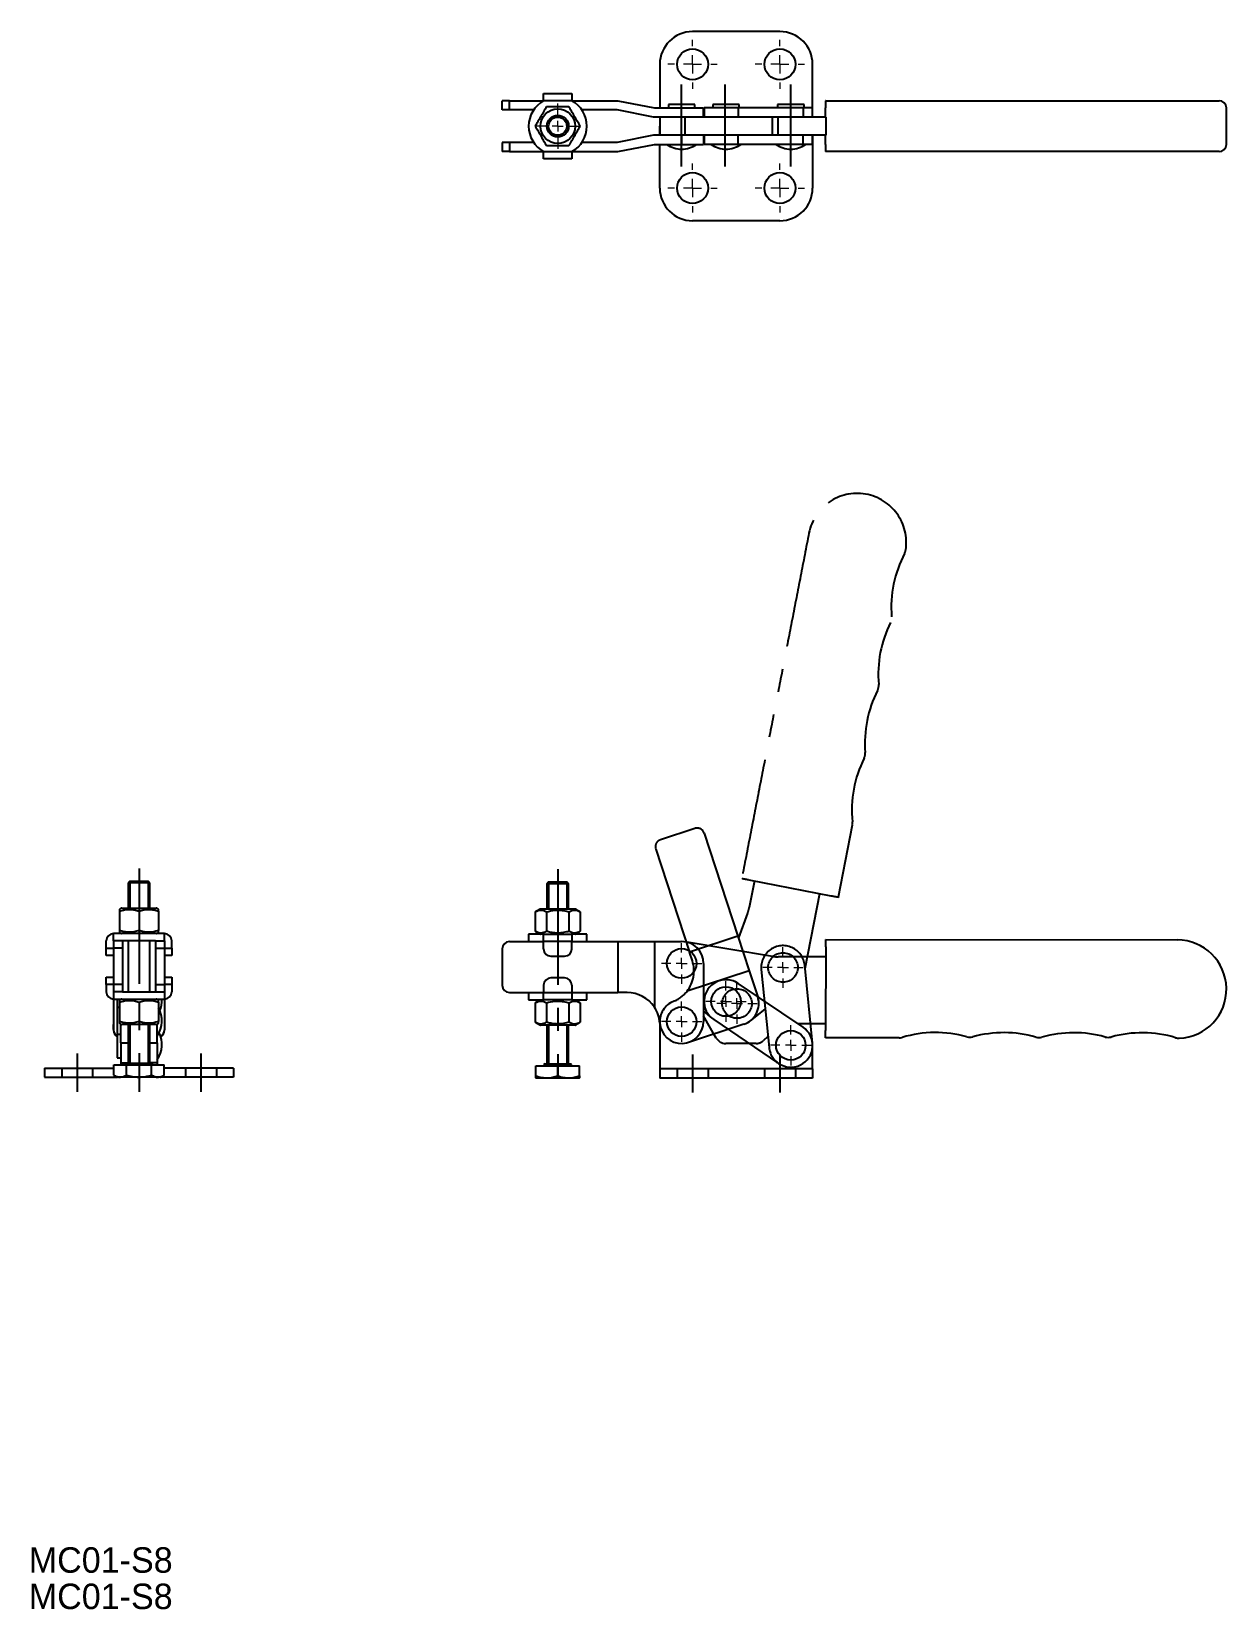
# Model space of a CAD drawing. Header units: millimetres. Extents: x 14 to 342, y 22 to 455.
import ezdxf

# ---------------------------------------------------------------- set-up
doc = ezdxf.new("R2010")
doc.units = ezdxf.units.MM
for name, pattern in [('CENTER', [50.8, 31.75, -6.35, 6.35, -6.35]), ('DASHED', [19.05, 12.7, -6.35]), ('PHANTOM', [63.5, 31.75, -6.35, 6.35, -6.35, 6.35, -6.35])]:
    doc.linetypes.add(name, pattern=pattern)
doc.layers.add('CENTER', color=1, linetype='CENTER')
doc.styles.get("Standard").update_dxf_attribs({"font": 'GOTHIC.TTF'})

# ---------------------------------------------------------------- blocks, each defined once
blk = doc.blocks.new('SW_CENTERMARKSYMBOL_0')
at = {"color": 0, "linetype": 'Continuous', "lineweight": 0}
for p, q in [((0, 3), (0, 5.56)), ((-3, 0), (-5.56, 0)), ((0, 0), (-1.5, 0)), ((0, 0), (0, 1.5)), ((0, 0), (0, -1.5)), ((0, 0), (1.5, 0)), ((3, 0), (5.56, 0)), ((0, -3), (0, -5.56))]:
    blk.add_line(p, q, dxfattribs=at)
blk = doc.blocks.new('SW_CENTERMARKSYMBOL_1')
at = {"color": 0, "linetype": 'Continuous', "lineweight": 0}
for p, q in [((0, 3), (0, 5.56)), ((-3, 0), (-5.56, 0)), ((0, 0), (-1.5, 0)), ((0, 0), (0, 1.5)), ((0, 0), (0, -1.5)), ((0, 0), (1.5, 0)), ((3, 0), (5.56, 0)), ((0, -3), (0, -5.56))]:
    blk.add_line(p, q, dxfattribs=at)
blk = doc.blocks.new('SW_CENTERMARKSYMBOL_2')
at = {"color": 0, "linetype": 'Continuous', "lineweight": 0}
for p, q in [((0, 3), (0, 5.56)), ((-3, 0), (-5.56, 0)), ((0, 0), (-1.5, 0)), ((0, 0), (0, 1.5)), ((0, 0), (0, -1.5)), ((0, 0), (1.5, 0)), ((3, 0), (5.56, 0)), ((0, -3), (0, -5.56))]:
    blk.add_line(p, q, dxfattribs=at)
blk = doc.blocks.new('SW_CENTERMARKSYMBOL_3')
at = {"color": 0, "linetype": 'Continuous', "lineweight": 0}
for p, q in [((0, 3), (0, 5.56)), ((-3, 0), (-5.56, 0)), ((0, 0), (-1.5, 0)), ((0, 0), (0, 1.5)), ((0, 0), (0, -1.5)), ((0, 0), (1.5, 0)), ((3, 0), (5.56, 0)), ((0, -3), (0, -5.56))]:
    blk.add_line(p, q, dxfattribs=at)
blk = doc.blocks.new('SW_CENTERMARKSYMBOL_4')
at = {"color": 0, "linetype": 'Continuous', "lineweight": 0}
for p, q in [((0, 5), (0, 6.75)), ((-5, 0), (-6.75, 0)), ((0, 0), (-2.5, 0)), ((0, 0), (0, 2.5)), ((0, 0), (0, -2.5)), ((0, 0), (2.5, 0)), ((5, 0), (6.75, 0)), ((0, -5), (0, -6.75))]:
    blk.add_line(p, q, dxfattribs=at)
blk = doc.blocks.new('SW_CENTERMARKSYMBOL_5')
at = {"color": 0, "linetype": 'Continuous', "lineweight": 0}
for p, q in [((0, 5), (0, 6.75)), ((-5, 0), (-6.75, 0)), ((0, 0), (-2.5, 0)), ((0, 0), (0, 2.5)), ((0, 0), (0, -2.5)), ((0, 0), (2.5, 0)), ((5, 0), (6.75, 0)), ((0, -5), (0, -6.75))]:
    blk.add_line(p, q, dxfattribs=at)
blk = doc.blocks.new('SW_CENTERMARKSYMBOL_6')
at = {"color": 0, "linetype": 'Continuous', "lineweight": 0}
for p, q in [((0, 5), (0, 6.75)), ((-5, 0), (-6.75, 0)), ((0, 0), (-2.5, 0)), ((0, 0), (0, 2.5)), ((0, 0), (0, -2.5)), ((0, 0), (2.5, 0)), ((5, 0), (6.75, 0)), ((0, -5), (0, -6.75))]:
    blk.add_line(p, q, dxfattribs=at)
blk = doc.blocks.new('SW_CENTERMARKSYMBOL_7')
at = {"color": 0, "linetype": 'Continuous', "lineweight": 0}
for p, q in [((0, 5), (0, 6.75)), ((-5, 0), (-6.75, 0)), ((0, 0), (-2.5, 0)), ((0, 0), (0, 2.5)), ((0, 0), (0, -2.5)), ((0, 0), (2.5, 0)), ((5, 0), (6.75, 0)), ((0, -5), (0, -6.75))]:
    blk.add_line(p, q, dxfattribs=at)
blk = doc.blocks.new('SW_CENTERMARKSYMBOL_8')
at = {"color": 0, "linetype": 'Continuous', "lineweight": 0}
for p, q in [((0, 3), (0, 6.25)), ((-3, 0), (-6.25, 0)), ((0, 0), (-1.5, 0)), ((0, 0), (0, 1.5)), ((0, 0), (0, -1.5)), ((0, 0), (1.5, 0)), ((3, 0), (6.25, 0)), ((0, -3), (0, -6.25))]:
    blk.add_line(p, q, dxfattribs=at)

msp = doc.modelspace()

# ---------------------------------------------------------------- linework, layer by layer
at = {"color": 7, "linetype": 'Continuous'}
for p, q in [((219.16, 455.43), (195.16, 455.43)), ((186.16, 446.43), (186.16, 434.43)), ((228.16, 431.93), (228.16, 446.43)), ((154.25, 436.43), (154.25, 438.43)), ((154.25, 438.43), (161.99, 438.43)), ((161.99, 438.43), (161.99, 436.43)), ((142.86, 433.93), (142.86, 436.43)), ((144.86, 436.43), (142.86, 436.43)), ((144.86, 433.93), (142.86, 433.93)), ((144.86, 433.93), (144.86, 436.43)), ((144.86, 436.43), (154.25, 436.43)), ((151.51, 433.93), (144.86, 433.93)), ((161.99, 436.43), (154.25, 436.43)), ((161.99, 436.43), (174.66, 436.43)), ((174.41, 433.93), (164.73, 433.93)), ((184.41, 431.93), (174.41, 433.93)), ((174.66, 436.43), (184.66, 434.43)), ((184.66, 434.43), (192.16, 434.43)), ((195.81, 435.43), (188.51, 435.43)), ((192.16, 431.93), (192.16, 434.43)), ((192.16, 434.43), (198.16, 434.43)), ((198.16, 431.93), (198.16, 434.43)), ((207.7, 434.43), (198.34, 434.43)), ((207.99, 435.43), (200.69, 435.43)), ((207.7, 434.43), (207.7, 431.93)), ((225.52, 434.43), (207.7, 434.43)), ((225.81, 435.43), (218.51, 435.43)), ((225.52, 434.43), (225.52, 431.93)), ((228.16, 434.43), (225.52, 434.43)), ((231.75, 436.43), (231.72, 436.43)), ((231.72, 431.93), (231.72, 434.43)), ((231.75, 436.43), (328.38, 436.43)), ((328.38, 436.43), (339.86, 436.43)), ((192.16, 431.93), (184.41, 431.93)), ((186.16, 426.93), (186.16, 429.43)), ((193.14, 431.93), (192.16, 431.93)), ((193.14, 431.93), (192.16, 431.93)), ((193.14, 426.93), (193.14, 431.93)), ((217.1, 431.93), (193.14, 431.93)), ((217.1, 426.93), (217.1, 431.93)), ((218.72, 431.93), (217.1, 431.93)), ((218.72, 426.93), (218.72, 431.93)), ((231.74, 431.93), (218.72, 431.93)), ((231.74, 431.93), (231.74, 426.93)), ((142.86, 424.93), (142.86, 422.43)), ((144.86, 424.93), (142.86, 424.93)), ((144.86, 424.93), (144.86, 422.43)), ((151.51, 424.93), (144.86, 424.93)), ((174.41, 424.93), (164.73, 424.93)), ((184.41, 426.93), (174.41, 424.93)), ((192.16, 426.93), (184.41, 426.93)), ((193.14, 426.93), (192.16, 426.93)), ((192.16, 426.93), (192.16, 424.43)), ((193.14, 426.93), (192.16, 426.93)), ((217.1, 426.93), (193.14, 426.93)), ((198.16, 426.93), (198.16, 424.43)), ((207.7, 424.43), (207.7, 426.93)), ((218.72, 426.93), (217.1, 426.93)), ((231.74, 426.93), (218.72, 426.93)), ((225.52, 424.43), (225.52, 426.93)), ((228.16, 426.93), (228.16, 412.43)), ((231.72, 424.43), (231.72, 426.93)), ((144.86, 422.43), (142.86, 422.43)), ((144.86, 422.43), (154.25, 422.43)), ((154.25, 422.43), (161.99, 422.43)), ((154.25, 420.43), (154.25, 422.43)), ((161.99, 422.43), (161.99, 420.43)), ((161.99, 422.43), (174.66, 422.43)), ((174.66, 422.43), (184.66, 424.43)), ((184.66, 424.43), (192.16, 424.43)), ((186.16, 412.43), (186.16, 424.43)), ((192.16, 424.43), (198.16, 424.43)), ((207.7, 424.43), (198.34, 424.43)), ((225.52, 424.43), (207.7, 424.43)), ((228.16, 424.43), (225.52, 424.43)), ((231.75, 422.43), (231.72, 422.43)), ((328.38, 422.43), (231.75, 422.43)), ((339.86, 422.43), (328.38, 422.43)), ((161.99, 420.43), (154.25, 420.43)), ((219.16, 403.43), (195.16, 403.43)), ((46.06, 221.47), (40.06, 221.47)), ((40.56, 221.97), (45.56, 221.97)), ((158.12, 221.26), (155.12, 221.26)), ((155.62, 221.76), (158.12, 221.76)), ((158.12, 221.76), (160.62, 221.76)), ((161.12, 221.26), (158.12, 221.26)), ((37.71, 213.74), (37.71, 208.39)), ((38.31, 214.57), (47.81, 214.57)), ((43.06, 213.74), (43.06, 208.39)), ((48.41, 213.74), (48.41, 208.39)), ((151.94, 213.54), (151.94, 208.19)), ((153.37, 214.36), (162.87, 214.36)), ((155.03, 213.54), (155.03, 208.19)), ((161.21, 213.54), (161.21, 208.19)), ((164.3, 213.54), (164.3, 208.19)), ((34.06, 203.57), (34.06, 205.57)), ((36.06, 205.57), (36.06, 207.57)), ((50.06, 207.57), (36.06, 207.57)), ((36.06, 205.57), (36.06, 203.57)), ((38.56, 205.57), (36.06, 205.57)), ((47.56, 205.57), (38.56, 205.57)), ((38.56, 205.57), (38.56, 203.57)), ((47.56, 205.57), (50.06, 205.57)), ((47.56, 205.57), (47.56, 203.57)), ((50.06, 205.57), (50.06, 207.57)), ((50.06, 205.57), (50.06, 203.57)), ((52.06, 203.57), (52.06, 205.57)), ((144.86, 205.36), (154.25, 205.36)), ((154.25, 207.36), (150.12, 207.36)), ((154.25, 207.36), (161.99, 207.36)), ((154.25, 205.36), (154.25, 207.36)), ((161.99, 205.36), (154.25, 205.36)), ((154.25, 203.36), (154.25, 205.36)), ((161.99, 207.36), (161.99, 205.36)), ((166.12, 207.36), (161.99, 207.36)), ((161.99, 203.36), (161.99, 205.36)), ((161.99, 205.36), (174.66, 205.36)), ((174.66, 205.36), (174.66, 191.36)), ((174.66, 205.36), (184.66, 205.36)), ((184.66, 205.36), (184.66, 187.39)), ((184.66, 205.36), (192.16, 205.36)), ((217.1, 201.31), (193.14, 205.28)), ((231.75, 203.92), (231.72, 180.92)), ((231.75, 205.92), (328.38, 205.81)), ((34.06, 203.57), (36.06, 203.57)), ((34.06, 201.57), (34.06, 203.57)), ((36.06, 201.57), (34.06, 201.57)), ((38.56, 203.57), (36.06, 203.57)), ((36.06, 203.57), (36.06, 193.57)), ((38.56, 203.57), (38.56, 193.57)), ((47.56, 203.57), (50.06, 203.57)), ((47.56, 203.57), (47.56, 193.57)), ((50.06, 203.57), (52.06, 203.57)), ((50.06, 203.57), (50.06, 193.57)), ((52.06, 201.57), (50.06, 201.57)), ((52.06, 203.57), (52.06, 201.57)), ((142.86, 203.36), (142.86, 193.36)), ((156.25, 201.36), (159.99, 201.36)), ((231.74, 201.16), (218.72, 201.17)), ((34.06, 193.57), (34.06, 195.57)), ((34.06, 195.57), (36.06, 195.57)), ((50.06, 195.57), (52.06, 195.57)), ((52.06, 195.57), (52.06, 193.57)), ((159.99, 195.36), (156.25, 195.36)), ((198.16, 199.36), (198.16, 183.36)), ((36.06, 193.57), (34.06, 193.57)), ((34.06, 193.57), (34.06, 191.57)), ((38.56, 193.57), (36.06, 193.57)), ((36.06, 193.57), (36.06, 191.57)), ((36.06, 191.57), (36.06, 189.57)), ((38.56, 191.57), (36.06, 191.57)), ((38.56, 193.57), (38.56, 191.57)), ((38.56, 191.57), (47.56, 191.57)), ((47.56, 193.57), (50.06, 193.57)), ((47.56, 193.57), (47.56, 191.57)), ((47.56, 191.57), (50.06, 191.57)), ((52.06, 193.57), (50.06, 193.57)), ((50.06, 193.57), (50.06, 191.57)), ((50.06, 191.57), (50.06, 189.57)), ((52.06, 193.57), (52.06, 191.57)), ((144.86, 191.36), (154.25, 191.36)), ((154.25, 193.36), (154.25, 191.36)), ((154.25, 191.36), (161.99, 191.36)), ((154.25, 189.36), (154.25, 191.36)), ((161.99, 193.36), (161.99, 191.36)), ((161.99, 191.36), (161.99, 189.36)), ((161.99, 191.36), (174.66, 191.36)), ((177.2, 191.36), (174.66, 191.36)), ((225.52, 181.84), (207.7, 193.86)), ((36.06, 189.57), (36.06, 181.12)), ((36.06, 189.57), (50.06, 189.57)), ((37.06, 189.57), (37.06, 187.22)), ((37.06, 187.22), (37.06, 179.92)), ((37.71, 188.74), (37.71, 183.39)), ((43.06, 188.74), (43.06, 183.39)), ((48.41, 188.74), (48.41, 183.39)), ((50.06, 189.57), (50.06, 181.12)), ((150.12, 189.36), (154.25, 189.36)), ((151.94, 188.54), (151.94, 183.19)), ((161.99, 189.36), (154.25, 189.36)), ((155.03, 188.54), (155.03, 183.19)), ((161.21, 188.54), (161.21, 183.19)), ((161.99, 189.36), (166.12, 189.36)), ((164.3, 188.54), (164.3, 183.19)), ((36.06, 181.32), (36.06, 182.57)), ((36.06, 181.23), (36.06, 182.55)), ((36.06, 181.27), (36.06, 182.53)), ((36.06, 181.19), (36.06, 182.5)), ((38.06, 177.57), (38.06, 182.71)), ((47.81, 182.57), (38.31, 182.57)), ((48.06, 177.57), (48.06, 182.71)), ((50.06, 182.57), (50.06, 181.32)), ((50.06, 182.55), (50.06, 181.23)), ((50.06, 182.53), (50.06, 181.27)), ((50.06, 182.5), (50.06, 181.19)), ((158.12, 182.36), (153.37, 182.36)), ((162.87, 182.36), (158.12, 182.36)), ((186.16, 183.36), (186.16, 170.36)), ((186.16, 183.14), (186.16, 170.36)), ((198.16, 186.29), (200.43, 184.34)), ((201.69, 178.86), (198.16, 184.97)), ((200.98, 183.91), (218.81, 171.89)), ((223.99, 182.87), (231.72, 182.86)), ((36.06, 181.32), (36.06, 181.28)), ((36.06, 181.24), (36.06, 181.27)), ((36.06, 181.19), (36.06, 181.23)), ((36.06, 181.1), (36.06, 181.12)), ((36.06, 181.06), (36.06, 181.02)), ((37.06, 179.92), (37.06, 173.42)), ((50.06, 181.32), (50.06, 181.28)), ((50.06, 181.27), (50.06, 181.24)), ((50.06, 181.23), (50.06, 181.19)), ((50.06, 181.12), (50.06, 181.1)), ((50.06, 181.06), (50.06, 181.02)), ((201.69, 178.86), (201.05, 179.96)), ((251.9, 178.89), (231.72, 178.92)), ((38.06, 177.57), (38.06, 172.09)), ((48.06, 177.57), (48.06, 172.09)), ((210.69, 177.36), (204.29, 177.36)), ((228.16, 170.36), (228.16, 176.86)), ((228.16, 170.36), (228.16, 176.86)), ((17.06, 170.57), (17.06, 168.07)), ((17.06, 170.57), (26.06, 170.57)), ((26.06, 170.57), (36.13, 170.57)), ((36.13, 168.66), (36.13, 171.47)), ((36.13, 171.47), (39.6, 171.47)), ((38.06, 172.09), (38.06, 171.47)), ((38.06, 172.09), (40.06, 172.09)), ((46.81, 171.77), (39.31, 171.77)), ((39.51, 171.97), (46.61, 171.97)), ((39.6, 168.66), (39.6, 171.47)), ((39.6, 171.47), (46.52, 171.47)), ((48.06, 172.09), (46.06, 172.09)), ((46.52, 168.66), (46.52, 171.47)), ((46.52, 171.47), (49.99, 171.47)), ((48.06, 172.09), (48.06, 171.47)), ((49.99, 168.66), (49.99, 171.47)), ((60.06, 170.57), (49.99, 170.57)), ((69.06, 170.57), (60.06, 170.57)), ((69.06, 170.57), (69.06, 168.07)), ((152.12, 171.26), (158.12, 171.26)), ((152.12, 168.46), (152.12, 171.26)), ((158.12, 171.56), (154.37, 171.56)), ((154.57, 171.76), (158.12, 171.76)), ((158.12, 171.76), (161.67, 171.76)), ((161.87, 171.56), (158.12, 171.56)), ((158.12, 171.26), (164.12, 171.26)), ((158.12, 168.46), (158.12, 171.26)), ((164.12, 168.46), (164.12, 171.26)), ((186.16, 170.36), (186.16, 167.86)), ((195.16, 170.36), (186.16, 170.36)), ((186.16, 170.36), (186.16, 167.86)), ((195.16, 170.36), (186.16, 170.36)), ((219.16, 170.36), (195.16, 170.36)), ((219.16, 170.36), (195.16, 170.36)), ((228.16, 170.36), (219.16, 170.36)), ((228.16, 170.36), (219.16, 170.36)), ((228.16, 170.36), (228.16, 167.86)), ((228.16, 170.36), (228.16, 167.86)), ((17.06, 168.07), (26.06, 168.07)), ((26.06, 168.07), (37.16, 168.07)), ((48.96, 168.07), (37.16, 168.07)), ((60.06, 168.07), (48.96, 168.07)), ((69.06, 168.07), (60.06, 168.07)), ((164.02, 167.86), (152.22, 167.86)), ((195.16, 167.86), (186.16, 167.86)), ((195.16, 167.86), (186.16, 167.86)), ((219.16, 167.86), (195.16, 167.86)), ((219.16, 167.86), (195.16, 167.86)), ((228.16, 167.86), (219.16, 167.86)), ((228.16, 167.86), (219.16, 167.86))]:
    msp.add_line(p, q, dxfattribs=at)
at = {"color": 3, "linetype": 'PHANTOM'}
for p, q in [((195.82, 236.44), (186.32, 233.33)), ((198.35, 235.16), (207.62, 206.84)), ((239.05, 237.4), (235.2, 217.6)), ((185.04, 230.8), (194.32, 202.48)), ((210.63, 222.36), (233.2, 217.97)), ((212.21, 222.06), (210.75, 214.75)), ((226.07, 197.96), (230.17, 218.56)), ((235.2, 217.6), (235.38, 217.63)), ((210.3, 213.18), (207.76, 206.42)), ((207.62, 206.84), (194.32, 202.48)), ((207.62, 206.84), (210.73, 197.34)), ((195.11, 200.08), (194.32, 202.48)), ((210.73, 197.34), (193.65, 191.74)), ((210.73, 197.34), (213.07, 190.21)), ((214.04, 197.65), (216.19, 176.26)), ((228.13, 177.46), (225.98, 198.86)), ((211.07, 183.62), (215.13, 186.81)), ((209.23, 182.64), (194.03, 177.66)), ((215.89, 179.29), (214.61, 178.13)), ((212.6, 177.36), (210.69, 177.36))]:
    msp.add_line(p, q, dxfattribs=at)
at = {"color": 3, "linetype": 'Continuous'}
for p, q in [((40.56, 221.97), (40.56, 214.57)), ((45.56, 221.97), (45.56, 214.57)), ((155.62, 221.76), (155.62, 214.41)), ((160.62, 221.76), (160.62, 214.41)), ((40.56, 182.57), (40.56, 171.95)), ((45.56, 182.57), (45.56, 171.95)), ((155.62, 182.36), (155.62, 171.8)), ((160.62, 182.36), (160.62, 171.8))]:
    msp.add_line(p, q, dxfattribs=at)
at = {"color": 3, "linetype": 'DASHED'}
for p, q in [((21.81, 170.57), (21.81, 168.07)), ((30.31, 170.57), (30.31, 168.07)), ((55.81, 170.57), (55.81, 168.07)), ((64.31, 170.57), (64.31, 168.07)), ((190.91, 170.36), (190.91, 167.86)), ((199.41, 170.36), (199.41, 167.86)), ((214.91, 170.36), (214.91, 167.86)), ((223.41, 170.36), (223.41, 167.86))]:
    msp.add_line(p, q, dxfattribs=at)
at = {"color": 7, "linetype": 'Continuous', "flags": 128}
for points in [[(231.75, 203.92), (231.75, 204.31), (231.75, 204.68), (231.75, 205.03), (231.75, 205.33), (231.75, 205.58), (231.75, 205.77), (231.75, 205.88), (231.75, 205.92)], [(231.72, 178.92), (231.72, 178.96), (231.72, 179.07), (231.72, 179.25), (231.72, 179.5), (231.72, 179.81), (231.72, 180.15), (231.72, 180.53), (231.72, 180.92)]]:
    msp.add_lwpolyline(points, dxfattribs=at)
at = {"color": 7, "linetype": 'Continuous'}
for centre, radius in [((195.16, 446.43), 4.25), ((219.16, 446.43), 4.25), ((158.12, 429.43), 4.75), ((158.12, 429.43), 3), ((195.16, 412.43), 4.25), ((219.16, 412.43), 4.25), ((192.16, 199.36), 4.06), ((204.34, 188.89), 4.06), ((192.16, 183.36), 4.06), ((192.16, 183.36), 4.06), ((222.16, 176.86), 4.06), ((222.16, 176.86), 4.06)]:
    msp.add_circle(centre, radius, dxfattribs=at)
at = {"color": 3, "linetype": 'Continuous'}
msp.add_circle((158.12, 429.43), 2.5, dxfattribs=at)
at = {"color": 3, "linetype": 'PHANTOM'}
for centre in [(220.01, 198.25), (207.37, 188.34)]:
    msp.add_circle(centre, 4.06, dxfattribs=at)
at = {"color": 7, "linetype": 'Continuous'}
for centre, radius, start, end in [((195.16, 446.43), 9, 90, 180), ((219.16, 446.43), 9, 0, 90), ((158.12, 429.43), 8, 118.955, 241.045), ((158.12, 429.43), 8, 298.955, 61.045), ((663.66, 434.93), 431.94, 179.801, 180.0663), ((339.86, 434.43), 2, 0, 90), ((192.16, 430.13), 7, 234.5168, 270), ((192.16, 430.13), 7, 270, 305.4832), ((204.34, 430.13), 7, 234.5168, 270), ((204.34, 430.13), 7, 270, 305.4832), ((222.16, 430.13), 7, 234.5168, 270), ((222.16, 430.13), 7, 270, 305.4832), ((663.66, 423.93), 431.94, 179.9337, 180.199), ((339.86, 424.43), 2, 270, 360), ((195.16, 412.43), 9, 180, 270), ((219.16, 412.43), 9, 270, 360), ((36.06, 205.57), 2, 90, 180), ((50.06, 205.57), 2, 0, 90), ((144.86, 203.36), 2, 90, 180), ((192.16, 199.36), 6, 0, 90), ((328.36, 192.31), 13.5, 272.2432, 89.9337), ((156.25, 203.36), 2, 180, 270), ((159.99, 203.36), 2, 270, 360), ((218.74, 211.17), 10, 260.5788, 269.9337), ((156.25, 193.36), 2, 90, 180), ((159.99, 193.36), 2, 0, 90), ((36.06, 191.57), 2, 180, 270), ((50.06, 191.57), 2, 270, 360), ((144.86, 193.36), 2, 180, 270), ((177.2, 182.36), 9, 33.9397, 90), ((204.34, 188.89), 6, 55.9896, 235.9896), ((42.36, 183.57), 7, 324.5168, 30.1988), ((42.36, 189.09), 7, 336.7523, 3.8836), ((177.2, 182.36), 9, 3.8226, 33.9397), ((192.16, 183.36), 6, 183.8226, 360), ((38.06, 181.12), 2, 180.0001, 240), ((38.06, 181.1), 2, 179.9999, 240.0001), ((37.91, 181.06), 1.85, 180.0695, 207.6245), ((38.06, 181.02), 2, 180, 240), ((42.36, 177.07), 7, 324.5168, 27.664), ((48.06, 181.12), 2, 297.3449, 360), ((48.06, 181.1), 2, 297.5641, 0), ((48.06, 181.02), 2, 298.3067, 360), ((48.21, 181.06), 1.85, 332.3755, 359.9305), ((204.29, 180.36), 3, 210, 270), ((204.29, 180.36), 3, 210, 270), ((222.16, 176.86), 6, 235.9895, 55.9896), ((251.9, 181.89), 3, 269.9337, 286.6741), ((261.94, 148.37), 32, 74.4049, 106.6741), ((271.35, 182.08), 3, 254.4049, 285.4624), ((280.68, 148.34), 32, 73.9636, 105.4624), ((290.35, 181.98), 3, 253.9636, 285.9037), ((299.94, 148.32), 32, 74.4049, 105.9037), ((309.35, 182.03), 3, 254.4049, 285.4624), ((318.68, 148.3), 32, 73.2418, 105.4624), ((328.77, 181.81), 3, 253.2418, 272.2432), ((39.51, 171.77), 0.2, 90, 180), ((46.61, 171.77), 0.2, 0, 90), ((154.57, 171.56), 0.2, 90, 180), ((161.67, 171.56), 0.2, 0, 90)]:
    msp.add_arc(centre, radius, start, end, dxfattribs=at)
at = {"color": 3, "linetype": 'PHANTOM'}
for centre, radius, start, end in [((240.39, 315.03), 13.5, 351.2955, 168.997), ((250.77, 313.44), 3, 332.3074, 351.3072), ((281.76, 297.17), 32, 152.3078, 184.5248), ((278.19, 278.78), 32, 153.4708, 184.966), ((274.51, 259.87), 32, 153.0295, 184.5248), ((243.32, 275.75), 3, 333.0295, 4.966), ((239.62, 257.11), 3, 333.4707, 4.5248), ((270.94, 241.47), 32, 153.4708, 185.7362), ((196.44, 234.54), 2, 18.1363, 108.1363), ((236.11, 237.98), 3, 348.9979, 5.7359), ((186.94, 231.43), 2, 108.1363, 198.1363), ((223.49, 291.09), 69.92, 257.7939, 259.4056), ((248.77, 295.4), 78.97, 258.6329, 260.1078), ((200.94, 216.71), 10, 339.3777, 348.7326), ((220.01, 198.25), 6, 5.7518, 185.7518), ((186.55, 197.27), 9, 322.076, 18.1363), ((186.55, 197.27), 9, 291.9589, 322.076), ((192.16, 183.36), 6, 111.9589, 183.8226), ((207.37, 188.34), 6, 288.1363, 18.1363), ((212.6, 180.36), 3, 270, 312), ((222.16, 176.86), 6, 185.7518, 235.9895)]:
    msp.add_arc(centre, radius, start, end, dxfattribs=at)
at = {"color": 7, "linetype": 'Continuous'}
for centre, start_param, end_param in [((36.57, 182.57), 5.550231, 5.603511), ((49.55, 182.57), 0.679674, 0.732955)]:
    msp.add_ellipse(centre, major_axis=(0, 9), ratio=0.2, start_param=start_param, end_param=end_param, dxfattribs=at)
for points, knots in [([(155.03, 434.78), (154.76, 434.32), (154.22, 433.38), (153.42, 431.99), (152.65, 430.66), (152.18, 429.85), (151.94, 429.43)], [0, 0, 0, 0, 0.2646, 0.534937, 0.765338, 1, 1, 1, 1]), ([(161.21, 434.78), (160.97, 434.78), (160.22, 434.78), (158.92, 434.78), (157.07, 434.78), (155.79, 434.78), (155.03, 434.78)], [0, 0, 0, 0, 0.119925, 0.370619, 0.627401, 1, 1, 1, 1]), ([(164.3, 429.43), (164.03, 429.9), (163.49, 430.84), (162.68, 432.23), (161.92, 433.56), (161.45, 434.37), (161.21, 434.78)], [0, 0, 0, 0, 0.2646, 0.534937, 0.765338, 1, 1, 1, 1]), ([(151.94, 429.43), (152.21, 428.97), (152.75, 428.03), (153.56, 426.64), (154.32, 425.31), (154.79, 424.5), (155.03, 424.08)], [0, 0, 0, 0, 0.2646, 0.534937, 0.765338, 1, 1, 1, 1]), ([(161.21, 424.08), (161.48, 424.55), (162.02, 425.49), (162.82, 426.88), (163.59, 428.21), (164.06, 429.02), (164.3, 429.43)], [0, 0, 0, 0, 0.2646, 0.534937, 0.765338, 1, 1, 1, 1]), ([(155.03, 424.08), (155.79, 424.08), (157.06, 424.08), (158.91, 424.08), (160.21, 424.08), (160.97, 424.08), (161.21, 424.08)], [0, 0, 0, 0, 0.372597, 0.622956, 0.880076, 1, 1, 1, 1]), ([(37.71, 213.74), (38.18, 213.88), (39.11, 214.16), (40.5, 214.26), (41.83, 214.11), (42.65, 213.87), (43.06, 213.74)], [0, 0, 0, 0, 0.2646, 0.534937, 0.765338, 1, 1, 1, 1]), ([(37.71, 214.19), (37.71, 214.19), (37.71, 214.22), (37.71, 213.95), (37.71, 213.74)], [0, 0, 0, 0, 0.254523, 1, 1, 1, 1]), ([(43.06, 213.74), (43.53, 213.88), (44.46, 214.16), (45.85, 214.26), (47.18, 214.11), (48, 213.87), (48.41, 213.74)], [0, 0, 0, 0, 0.2646, 0.534937, 0.765338, 1, 1, 1, 1]), ([(48.41, 213.74), (48.41, 213.94), (48.41, 214.22), (48.41, 214.19), (48.41, 214.19)], [0, 0, 0, 0, 0.745463, 1, 1, 1, 1]), ([(151.94, 213.54), (152.21, 213.68), (152.75, 213.96), (153.56, 214.06), (154.32, 213.91), (154.79, 213.66), (155.03, 213.54)], [0, 0, 0, 0, 0.2646, 0.534937, 0.765338, 1, 1, 1, 1]), ([(155.03, 213.54), (155.79, 213.72), (157.06, 214.03), (158.91, 214.02), (160.21, 213.81), (160.97, 213.6), (161.21, 213.54)], [0, 0, 0, 0, 0.372597, 0.622956, 0.880076, 1, 1, 1, 1]), ([(161.21, 213.54), (161.48, 213.68), (162.02, 213.96), (162.82, 214.06), (163.59, 213.91), (164.06, 213.66), (164.3, 213.54)], [0, 0, 0, 0, 0.2646, 0.534937, 0.765338, 1, 1, 1, 1]), ([(43.06, 208.39), (42.6, 208.25), (41.66, 207.97), (40.27, 207.87), (38.94, 208.02), (38.12, 208.27), (37.71, 208.39)], [0, 0, 0, 0, 0.2646, 0.534937, 0.765338, 1, 1, 1, 1]), ([(37.71, 208.39), (37.71, 208.29), (37.71, 208.09), (37.71, 207.92), (37.71, 207.94), (37.71, 207.95)], [0, 0, 0, 0, 0.372401, 0.748136, 1, 1, 1, 1]), ([(48.41, 208.39), (47.95, 208.25), (47.01, 207.97), (45.62, 207.87), (44.29, 208.02), (43.47, 208.27), (43.06, 208.39)], [0, 0, 0, 0, 0.2646, 0.534937, 0.765338, 1, 1, 1, 1]), ([(48.41, 207.95), (48.41, 207.94), (48.41, 207.92), (48.41, 208.09), (48.41, 208.29), (48.41, 208.39)], [0, 0, 0, 0, 0.25185, 0.623945, 1, 1, 1, 1]), ([(155.03, 208.19), (154.76, 208.05), (154.22, 207.77), (153.42, 207.67), (152.65, 207.82), (152.18, 208.06), (151.94, 208.19)], [0, 0, 0, 0, 0.2646, 0.534937, 0.765338, 1, 1, 1, 1]), ([(161.21, 208.19), (160.97, 208.12), (160.23, 207.92), (158.93, 207.7), (157.48, 207.7), (156.17, 207.88), (155.41, 208.09), (155.03, 208.19)], [0, 0, 0, 0, 0.118326, 0.369069, 0.625896, 0.811958, 1, 1, 1, 1]), ([(164.3, 208.19), (164.03, 208.05), (163.49, 207.77), (162.68, 207.67), (161.92, 207.82), (161.45, 208.06), (161.21, 208.19)], [0, 0, 0, 0, 0.2646, 0.534937, 0.765338, 1, 1, 1, 1]), ([(37.71, 188.74), (38.18, 188.88), (39.11, 189.16), (40.5, 189.26), (41.83, 189.11), (42.65, 188.87), (43.06, 188.74)], [0, 0, 0, 0, 0.2646, 0.534937, 0.765338, 1, 1, 1, 1]), ([(37.71, 189.19), (37.71, 189.19), (37.71, 189.22), (37.71, 188.95), (37.71, 188.74)], [0, 0, 0, 0, 0.254522, 1, 1, 1, 1]), ([(43.06, 188.74), (43.53, 188.88), (44.46, 189.16), (45.85, 189.26), (47.18, 189.11), (48, 188.87), (48.41, 188.74)], [0, 0, 0, 0, 0.2646, 0.534937, 0.765338, 1, 1, 1, 1]), ([(48.41, 188.74), (48.41, 188.94), (48.41, 189.22), (48.41, 189.19), (48.41, 189.19)], [0, 0, 0, 0, 0.745463, 1, 1, 1, 1]), ([(151.94, 188.54), (152.21, 188.68), (152.75, 188.96), (153.56, 189.06), (154.32, 188.91), (154.79, 188.66), (155.03, 188.54)], [0, 0, 0, 0, 0.2646, 0.534937, 0.765338, 1, 1, 1, 1]), ([(155.03, 188.54), (155.79, 188.72), (157.06, 189.03), (158.91, 189.02), (160.21, 188.81), (160.97, 188.6), (161.21, 188.54)], [0, 0, 0, 0, 0.372597, 0.622956, 0.880076, 1, 1, 1, 1]), ([(161.21, 188.54), (161.48, 188.68), (162.02, 188.96), (162.82, 189.06), (163.59, 188.91), (164.06, 188.66), (164.3, 188.54)], [0, 0, 0, 0, 0.2646, 0.534937, 0.765338, 1, 1, 1, 1]), ([(43.06, 183.39), (42.6, 183.25), (41.66, 182.97), (40.27, 182.87), (38.94, 183.02), (38.12, 183.27), (37.71, 183.39)], [0, 0, 0, 0, 0.2646, 0.534937, 0.765338, 1, 1, 1, 1]), ([(37.71, 183.39), (37.71, 183.29), (37.71, 183.09), (37.71, 182.92), (37.71, 182.94), (37.71, 182.95)], [0, 0, 0, 0, 0.372401, 0.748136, 1, 1, 1, 1]), ([(48.41, 183.39), (47.95, 183.25), (47.01, 182.97), (45.62, 182.87), (44.29, 183.02), (43.47, 183.27), (43.06, 183.39)], [0, 0, 0, 0, 0.2646, 0.534937, 0.765338, 1, 1, 1, 1]), ([(48.41, 182.95), (48.41, 182.94), (48.41, 182.92), (48.41, 183.09), (48.41, 183.29), (48.41, 183.39)], [0, 0, 0, 0, 0.25185, 0.623945, 1, 1, 1, 1]), ([(155.03, 183.19), (154.76, 183.05), (154.22, 182.77), (153.42, 182.67), (152.65, 182.82), (152.18, 183.06), (151.94, 183.19)], [0, 0, 0, 0, 0.2646, 0.534937, 0.765338, 1, 1, 1, 1]), ([(161.21, 183.19), (160.97, 183.12), (160.23, 182.92), (158.93, 182.7), (157.48, 182.7), (156.17, 182.88), (155.41, 183.09), (155.03, 183.19)], [0, 0, 0, 0, 0.118326, 0.369069, 0.625896, 0.811958, 1, 1, 1, 1]), ([(164.3, 183.19), (164.03, 183.05), (163.49, 182.77), (162.68, 182.67), (161.92, 182.82), (161.45, 183.06), (161.21, 183.19)], [0, 0, 0, 0, 0.2646, 0.534937, 0.765338, 1, 1, 1, 1]), ([(36.13, 168.66), (36.43, 168.51), (37.04, 168.19), (37.94, 168.08), (38.8, 168.25), (39.33, 168.52), (39.6, 168.66)], [0, 0, 0, 0, 0.264601, 0.534941, 0.76534, 1, 1, 1, 1]), ([(39.6, 168.66), (39.85, 168.59), (40.67, 168.37), (42.11, 168.12), (43.75, 168.11), (45.23, 168.32), (46.09, 168.55), (46.52, 168.66)], [0, 0, 0, 0, 0.111984, 0.363399, 0.620887, 0.809406, 1, 1, 1, 1]), ([(46.52, 168.66), (46.83, 168.51), (47.43, 168.19), (48.33, 168.08), (49.19, 168.25), (49.72, 168.52), (49.99, 168.66)], [0, 0, 0, 0, 0.264601, 0.53494, 0.76534, 1, 1, 1, 1]), ([(152.12, 167.96), (152.12, 167.95), (152.12, 167.93), (152.12, 168.12), (152.12, 168.34), (152.12, 168.46)], [0, 0, 0, 0, 0.241809, 0.61883, 1, 1, 1, 1]), ([(152.12, 168.46), (152.64, 168.3), (153.69, 167.99), (155.25, 167.87), (156.74, 168.04), (157.66, 168.32), (158.12, 168.46)], [0, 0, 0, 0, 0.264601, 0.53494, 0.76534, 1, 1, 1, 1]), ([(158.12, 168.46), (158.64, 168.3), (159.69, 167.99), (161.25, 167.87), (162.74, 168.04), (163.66, 168.32), (164.12, 168.46)], [0, 0, 0, 0, 0.264601, 0.534941, 0.76534, 1, 1, 1, 1]), ([(164.12, 168.46), (164.12, 168.34), (164.12, 168.12), (164.12, 167.93), (164.12, 167.95), (164.12, 167.96)], [0, 0, 0, 0, 0.377339, 0.758168, 1, 1, 1, 1])]:
    msp.add_open_spline(points, degree=3, knots=knots, dxfattribs=at)
for points in [[(188.51, 435.43), (188.51, 434.43)], [(195.81, 434.43), (195.81, 435.43)], [(198.34, 434.43), (198.34, 431.93)], [(200.69, 435.43), (200.69, 434.43)], [(207.99, 434.43), (207.99, 435.43)], [(218.51, 435.43), (218.51, 434.43)], [(225.81, 434.43), (225.81, 435.43)], [(228.16, 431.93), (228.16, 434.43)], [(341.86, 424.43), (341.86, 434.43)], [(186.16, 431.93), (186.16, 426.93)], [(198.34, 426.93), (198.34, 424.43)], [(228.16, 424.43), (228.16, 426.93)], [(40.56, 221.97), (40.06, 221.47)], [(40.06, 221.47), (40.06, 214.57)], [(46.06, 221.47), (45.56, 221.97)], [(46.06, 214.57), (46.06, 221.47)], [(155.62, 221.76), (155.12, 221.26)], [(155.12, 221.26), (155.12, 214.36)], [(161.12, 221.26), (160.62, 221.76)], [(161.12, 214.36), (161.12, 221.26)], [(38.31, 214.57), (37.71, 214.22)], [(48.41, 214.22), (47.81, 214.57)], [(153.37, 214.36), (151.94, 213.54)], [(164.3, 213.54), (162.87, 214.36)], [(151.94, 208.19), (153.37, 207.36)], [(162.87, 207.36), (164.3, 208.19)], [(37.71, 207.91), (38.31, 207.57)], [(40.06, 205.57), (40.06, 191.57)], [(46.06, 191.57), (46.06, 205.57)], [(47.81, 207.57), (48.41, 207.91)], [(150.12, 207.36), (150.12, 205.36)], [(166.12, 205.36), (166.12, 207.36)], [(150.12, 191.36), (150.12, 189.36)], [(166.12, 189.36), (166.12, 191.36)], [(37.71, 187.22), (37.06, 187.22)], [(38.31, 189.57), (37.71, 189.22)], [(48.41, 189.22), (47.81, 189.57)], [(153.37, 189.36), (151.94, 188.54)], [(164.3, 188.54), (162.87, 189.36)], [(37.71, 182.91), (38.31, 182.57)], [(40.06, 182.57), (40.06, 171.97)], [(46.06, 171.97), (46.06, 182.57)], [(47.81, 182.57), (48.41, 182.91)], [(151.94, 183.19), (153.37, 182.36)], [(155.12, 182.36), (155.12, 171.76)], [(161.12, 171.76), (161.12, 182.36)], [(162.87, 182.36), (164.3, 183.19)], [(37.06, 179.92), (38.06, 179.92)], [(38.06, 177.57), (40.06, 177.57)], [(46.06, 177.57), (48.06, 177.57)], [(37.06, 173.42), (38.06, 173.42)], [(39.31, 171.77), (39.31, 171.47)], [(46.81, 171.47), (46.81, 171.77)], [(154.37, 171.56), (154.37, 171.26)], [(161.87, 171.26), (161.87, 171.56)], [(36.13, 168.66), (37.16, 168.07)], [(48.96, 168.07), (49.99, 168.66)], [(152.12, 167.92), (152.22, 167.86)], [(164.02, 167.86), (164.12, 167.92)]]:
    msp.add_open_spline(points, degree=1, dxfattribs=at)
at = {"color": 3, "linetype": 'PHANTOM'}
for points in [[(237.96, 328.31), (237.79, 328.27)], [(227.14, 317.6), (208.7, 222.75)]]:
    msp.add_open_spline(points, degree=1, dxfattribs=at)
at = {"layer": 'CENTER', "color": 1, "linetype": 'CENTER'}
for p, q in [((192.12, 418.39), (192.12, 440.89)), ((204.12, 418.39), (204.12, 440.89)), ((222.14, 418.39), (222.14, 440.89)), ((43.06, 225.47), (43.06, 164.07)), ((158.12, 225.26), (158.12, 167.76)), ((26.06, 174.57), (26.06, 164.07)), ((60.06, 174.57), (60.06, 164.07)), ((195.16, 174.36), (195.16, 163.86)), ((219.16, 174.36), (219.16, 163.86))]:
    msp.add_line(p, q, dxfattribs=at)

# ---------------------------------------------------------------- block references
for name, p in [('SW_CENTERMARKSYMBOL_4', (195.16, 446.43)), ('SW_CENTERMARKSYMBOL_5', (219.16, 446.43)), ('SW_CENTERMARKSYMBOL_8', (158.12, 429.43)), ('SW_CENTERMARKSYMBOL_7', (195.16, 412.43)), ('SW_CENTERMARKSYMBOL_6', (219.16, 412.43)), ('SW_CENTERMARKSYMBOL_0', (192.16, 199.36)), ('SW_CENTERMARKSYMBOL_2', (220.01, 198.25)), ('SW_CENTERMARKSYMBOL_2', (204.34, 188.89)), ('SW_CENTERMARKSYMBOL_2', (207.37, 188.34)), ('SW_CENTERMARKSYMBOL_1', (192.16, 183.36)), ('SW_CENTERMARKSYMBOL_3', (222.16, 176.86))]:
    msp.add_blockref(name, p, dxfattribs=at)

# ---------------------------------------------------------------- texts
at = {"color": 7, "linetype": 'Continuous', "char_height": 7, "width": 348.1017, "attachment_point": 1}
for insert in [(12.77, 38.93), (12.77, 28.94)]:
    msp.add_mtext('MC01-S8', dxfattribs=dict(at, insert=insert))

doc.saveas('drawing.dxf')
